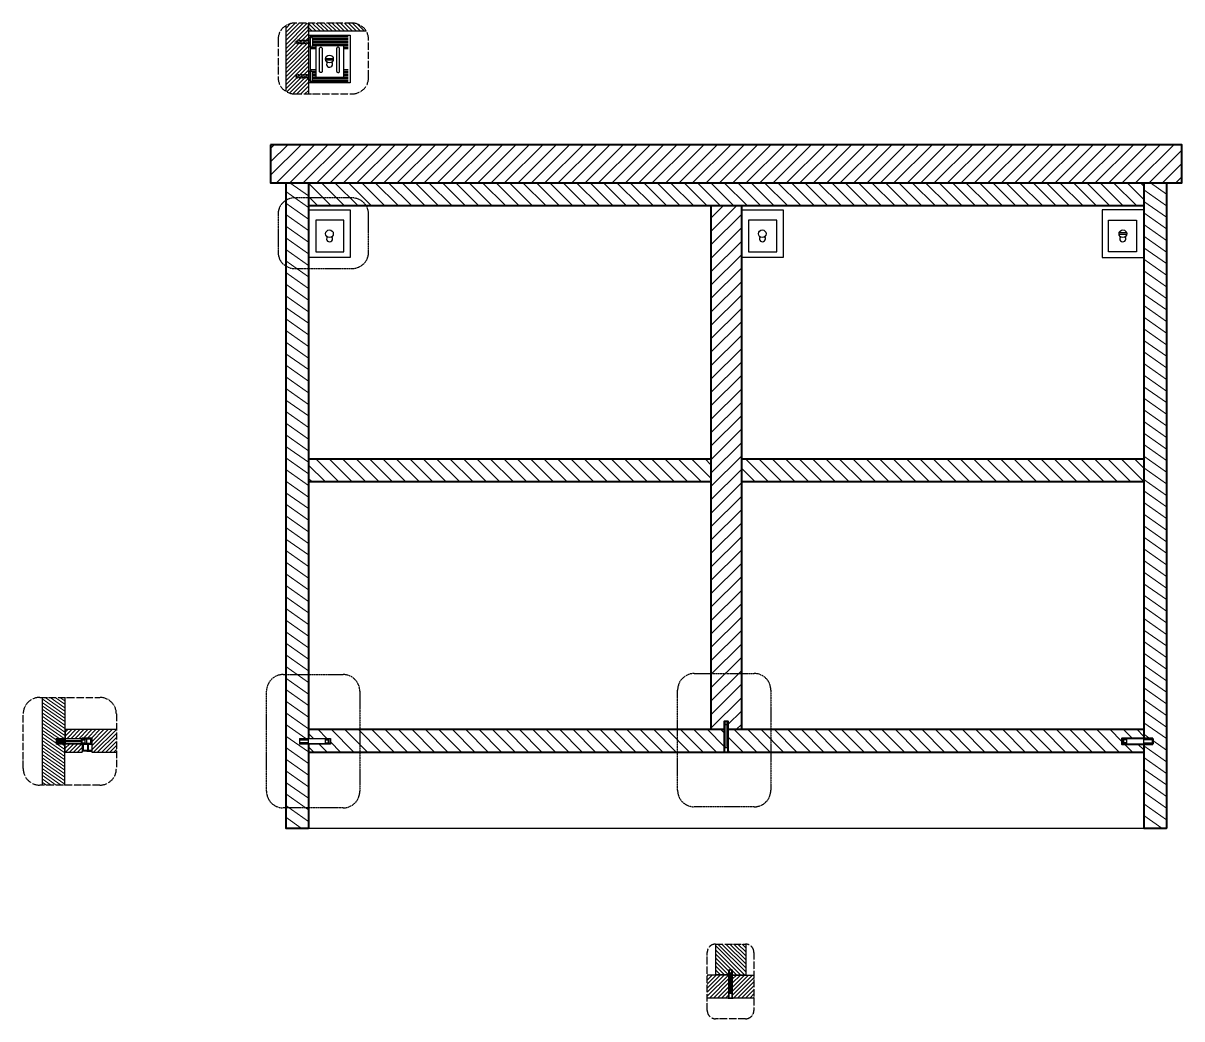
# Model space of a CAD drawing. Header units: millimetres. Extents: x 2634 to 10804, y -5166 to 3427.
# Drawn here: x 3880 to 5406, y 2116 to 3427 of the extents above; entities that cross this region are included whole.
import ezdxf

# ---------------------------------------------------------------- set-up
doc = ezdxf.new("R2010")
doc.units = ezdxf.units.MM
doc.header["$MEASUREMENT"] = 0
doc.linetypes.add('ACAD_ISO03W100', pattern=[30, 12, -18])
doc.linetypes.add('ACAD_ISO04W100', pattern=[30, 24, -3, 0, -3])
doc.layers.get('0').update_dxf_attribs({"lineweight": 30})
for name, color, linetype, lineweight in [('campiture sezione', 2, 'Continuous', 13), ('linee sezionate', 1, 'Continuous', 40), ('LINEE SEZIONATE DETTAGLI', 4, 'Continuous', 30)]:
    doc.layers.add(name, color=color, linetype=linetype, lineweight=lineweight)
for name, color, linetype in [('G-ANNO-TTLB', 8, 'Continuous'), ('linee sezione', 3, 'ACAD_ISO04W100'), ('Viti', 8, 'Continuous')]:
    doc.layers.add(name, color=color, linetype=linetype)
pattern_1 = [(45, (7301.5006, 365.3485), (-2.6516504, 2.6516504), [])]
pattern_2 = [(135, (7301.5006, 365.3485), (-2.6516504, -2.6516504), [])]
pattern_3 = [(135, (7301.5, 365.349), (-8.838835, -8.838835), [])]

# ---------------------------------------------------------------- blocks, each defined once
blk = doc.blocks.new('*U14')
blk.add_lwpolyline([(0, 0), (0, 0.1), (0.05, 0), (0.12, -0.4), (0.12, -0.5), (0.07, -0.4), (0, 0)])
blk = doc.blocks.new('*U15')
at = {"color": 0, "linetype": 'ByBlock', "lineweight": -2, "transparency": 16777216}
for p in [(42.38, 270.66), (42.6, 270.66), (42.81, 270.66), (43.03, 270.66), (43.24, 270.66)]:
    blk.add_blockref('*U14', p, dxfattribs=at)
blk = doc.blocks.new('118331')
for p, q in [((40.13, 264.93), (40.13, 264.33)), ((40.13, 264.93), (40.33, 264.93)), ((40.13, 264.33), (40.33, 264.33)), ((40.33, 264.93), (40.33, 264.33)), ((40.73, 264.83), (40.33, 264.83)), ((40.73, 264.43), (40.33, 264.43)), ((40.73, 264.98), (40.73, 264.28)), ((40.73, 264.98), (42.98, 264.98)), ((40.73, 264.8), (40.73, 264.45)), ((42.98, 264.28), (40.73, 264.28)), ((40.83, 264.98), (40.83, 264.68)), ((40.83, 264.93), (42.93, 264.93)), ((40.83, 264.68), (42.93, 264.68)), ((40.83, 264.58), (40.83, 264.28)), ((40.83, 264.58), (42.93, 264.58)), ((40.83, 264.33), (42.93, 264.33)), ((42.93, 264.98), (42.93, 264.68)), ((42.93, 264.58), (42.93, 264.28)), ((42.98, 264.98), (42.98, 264.28)), ((42.98, 264.83), (43.07, 264.83)), ((43.14, 264.43), (42.98, 264.43)), ((43.12, 264.83), (43.28, 264.83)), ((43.35, 264.43), (43.19, 264.43)), ((43.33, 264.83), (43.5, 264.83)), ((43.57, 264.43), (43.4, 264.43)), ((43.55, 264.83), (43.72, 264.83)), ((43.79, 264.43), (43.62, 264.43)), ((43.77, 264.83), (43.93, 264.83)), ((44, 264.43), (43.84, 264.43)), ((43.98, 264.83), (44.08, 264.83)), ((44.08, 264.43), (44.05, 264.43)), ((44.13, 264.78), (44.13, 264.48))]:
    blk.add_line(p, q)
for centre, start, end in [((44.08, 264.78), 360, 90), ((44.08, 264.48), 270, 0)]:
    blk.add_arc(centre, 0.05, start, end)
blk.add_blockref('*U15', (0.69, -5.83))

msp = doc.modelspace()

# ---------------------------------------------------------------- hatches: boundary and pattern name
at = {"layer": 'campiture sezione', "ltscale": 0.2}
h = msp.add_hatch(dxfattribs=at)
h.set_pattern_fill('ANSI31', color=256, scale=30)
h.set_pattern_definition(pattern_1)
h.paths.add_polyline_path([(4255.8, 3427.4), (4237.5, 3427.4, 0.142424), (4225.8, 3424), (4225.8, 3337.6, 0.142424), (4237.5, 3334.2), (4255.8, 3334.2)])
h = msp.add_hatch(dxfattribs=at)
h.set_pattern_fill('ANSI31', color=256, scale=30, angle=90)
h.set_pattern_definition(pattern_2)
h.paths.add_polyline_path([(4313.2, 3427.4), (4255.8, 3427.4), (4255.8, 3417.1), (4331.7, 3417.1, 0.258811)])
at = {"layer": 'campiture sezione'}
h = msp.add_hatch(dxfattribs=at)
h.set_pattern_fill('ANSI31', color=256, scale=100)
h.set_pattern_definition([(45, (7301.5, 365.349), (-8.838835, 8.838835), [])])
h.paths.add_polyline_path([(5405.8, 3267.3), (4205.8, 3267.3), (4205.8, 3217.1), (5405.8, 3217.1)])
h.paths.add_polyline_path([(4803.5, 2497.3), (4803.5, 2508), (4808.1, 2508), (4808.1, 2497.3), (4825.8, 2497.3), (4825.8, 3187.1), (4785.8, 3187.1), (4785.8, 2497.3)])
at = {"layer": 'campiture sezione', "ltscale": 0.2}
h = msp.add_hatch(dxfattribs=at)
h.set_pattern_fill('ANSI31', color=256, scale=100, angle=100)
h.set_pattern_definition([(145, (7301.5, 365.349), (-7.169705, -10.2394), [])])
h.paths.add_polyline_path([(5385.8, 3217.1), (5355.8, 3217.1), (5355.8, 2485.3), (5367.7, 2485.3), (5367.7, 2477.9), (5355.8, 2477.9), (5355.8, 2367.3), (5385.8, 2367.3)])
h.paths.add_polyline_path([(4255.8, 3217.1), (4225.8, 3217.1), (4225.8, 2367.3), (4255.8, 2367.3), (4255.8, 2477.9), (4244, 2477.9), (4244, 2485.3), (4255.8, 2485.3)])
h = msp.add_hatch(dxfattribs=at)
h.set_pattern_fill('ANSI31', color=256, scale=100, angle=90)
h.set_pattern_definition(pattern_3)
h.paths.add_polyline_path([(4803.6, 2487.3), (4803.5, 2487.3), (4803.5, 2497.3), (4255.8, 2497.3), (4255.8, 2485.3), (4284.7, 2485.3), (4284.7, 2477.9), (4255.8, 2477.9), (4255.8, 2467.3), (4803.6, 2467.3)])
h.paths.add_polyline_path([(5355.8, 3217.1), (4255.8, 3217.1), (4255.8, 3187.1), (5355.8, 3187.1)])
h = msp.add_hatch(dxfattribs=at)
h.set_pattern_fill('ANSI31', color=256, scale=100, angle=90)
h.set_pattern_definition(pattern_3)
h.paths.add_polyline_path([(5355.8, 2853.5), (4825.8, 2853.5), (4825.8, 2823.5), (5355.8, 2823.5)])
h.paths.add_polyline_path([(4785.8, 2853.5), (4255.8, 2853.5), (4255.8, 2823.5), (4785.8, 2823.5)])
h.paths.add_polyline_path([(5326.9, 2485.3), (5355.8, 2485.3), (5355.8, 2497.3), (4864.6, 2497.3), (4864.6, 2467.3), (5355.8, 2467.3), (5355.8, 2477.9), (5326.9, 2477.9)])
h.paths.add_polyline_path([(4864.6, 2497.3), (4808.1, 2497.3), (4808.1, 2487.3), (4808, 2467.3), (4809, 2467.3), (4864.6, 2467.3)])
h = msp.add_hatch(dxfattribs=at)
h.set_pattern_fill('ANSI31', color=256, scale=30, angle=100)
h.set_pattern_definition([(145, (7301.5006, 365.3485), (-2.1509116, -3.07182), [])])
h.paths.add_polyline_path([(3935.1, 2539.4), (3905.3, 2539.4), (3905.3, 2423.8), (3935.1, 2423.8), (3935.1, 2477.9), (3923.5, 2477.9), (3923.5, 2485.3), (3935.1, 2485.3)])
at = {"layer": 'campiture sezione'}
h = msp.add_hatch(dxfattribs=at)
h.set_pattern_fill('ANSI31', color=256, scale=30)
h.set_pattern_definition(pattern_1)
h.paths.add_polyline_path([(3957.8, 2467.3), (3957.8, 2477.9), (3935.5, 2477.9), (3935.5, 2467.3)])
h.paths.add_polyline_path([(3957.8, 2485.3), (3957.8, 2486.1), (3970.4, 2486.1), (3970.4, 2467.3), (4002.8, 2467.3), (4002.8, 2497.3), (3935.5, 2497.3), (3935.5, 2485.3)])
at = {"layer": 'campiture sezione', "ltscale": 0.2}
h = msp.add_hatch(dxfattribs=at)
h.set_pattern_fill('ANSI31', color=256, scale=30, angle=90)
h.set_pattern_definition(pattern_2)
edge = h.paths.add_edge_path()
edge.add_line((4813.9, 2173.9), (4831.6, 2173.9))
edge.add_line((4831.6, 2173.9), (4831.6, 2214.4))
edge.add_arc((4831.4, 2203.5), 10.9, 88.7681, 90)
edge.add_line((4831.4, 2214.4), (4791.8, 2214.4))
edge.add_arc((4791.8, 2203.5), 10.9, 90, 91.2319)
edge.add_line((4791.6, 2214.4), (4791.6, 2173.9))
edge.add_line((4791.6, 2173.9), (4809.3, 2173.9))
edge.add_line((4809.3, 2173.9), (4809.3, 2180.6))
edge.add_line((4809.3, 2180.6), (4813.9, 2180.6))
edge.add_line((4813.9, 2180.6), (4813.9, 2184.4))
edge.add_line((4813.9, 2184.4), (4813.9, 2173.9))
at = {"layer": 'campiture sezione'}
h = msp.add_hatch(dxfattribs=at)
h.set_pattern_fill('ANSI31', color=256, scale=30)
h.set_pattern_definition(pattern_1)
h.paths.add_polyline_path([(4809.4, 2173.5), (4780.9, 2173.5), (4780.9, 2143.7), (4809.4, 2143.7)])
h.paths.add_polyline_path([(4842.3, 2173.5), (4813.8, 2173.5), (4813.8, 2143.7), (4842.3, 2143.7)])

# ---------------------------------------------------------------- linework, layer by layer
for p, q in [((4244.3, 2480.1), (4244.3, 2483.1)), ((4244.8, 2483.6), (4245.1, 2483.6)), ((4245.8, 2479.6), (4244.8, 2479.6)), ((4245.1, 2483.6), (4255.8, 2483.6)), ((4255.8, 2479.6), (4245.8, 2479.6)), ((4255.8, 2478.1), (4255.8, 2485.1)), ((4255.8, 2485.1), (4278.3, 2485.1)), ((4278.3, 2478.1), (4255.8, 2478.1)), ((4278.3, 2478.1), (4278.3, 2485.1)), ((4278.3, 2483.6), (4282.3, 2483.6)), ((4278.3, 2479.8), (4278.3, 2483.3)), ((4278.3, 2479.6), (4282.3, 2479.6)), ((4282.3, 2478.6), (4282.3, 2484.6)), ((4284.3, 2484.6), (4282.3, 2484.6)), ((4284.3, 2478.6), (4282.3, 2478.6)), ((4284.3, 2478.6), (4284.3, 2484.6))]:
    msp.add_line(p, q)
msp.add_lwpolyline([(4255.8, 2367.3), (5355.8, 2367.3)])
for centre, start, end in [((4244.8, 2483.1), 90, 180), ((4244.8, 2480.1), 180, 270)]:
    msp.add_arc(centre, 0.5, start, end)
at = {"layer": 'campiture sezione', "linetype": 'ACAD_ISO03W100', "ltscale": 0.045}
for p, q in [((4256.8, 3408.5), (4256.8, 3396.6)), ((4258.3, 3409), (4257.3, 3409)), ((4257.3, 3396.1), (4258.3, 3396.1)), ((4256.8, 3351.6), (4256.8, 3363.5)), ((4257.3, 3364), (4258.3, 3364)), ((4258.3, 3351.1), (4257.3, 3351.1))]:
    msp.add_line(p, q, dxfattribs=at)
for points in [[(4239.5, 3403.3), (4237.9, 3402.6), (4239.8, 3401.6)], [(4241.5, 3404.3), (4240.1, 3403.6), (4239.5, 3404.6), (4239.5, 3403.3), (4239.8, 3401.6), (4240.3, 3400.3), (4240.5, 3401.3), (4240.1, 3403.6)], [(4241.5, 3404.3), (4242.2, 3400.7), (4241.6, 3400.8), (4241, 3401), (4240.5, 3401.3)], [(4243.6, 3404.5), (4242.2, 3404.5), (4241.6, 3405.4), (4241.5, 3404.5), (4242.2, 3400.6), (4242.7, 3399.7), (4242.9, 3400.6), (4242.2, 3404.5)], [(4244.3, 3404.5), (4243.8, 3405.4), (4243.6, 3404.5), (4244.3, 3400.6), (4244.8, 3399.7), (4245, 3400.6)], [(4245.9, 3404.5), (4244.3, 3404.5), (4245, 3400.6), (4246.6, 3400.6)], [(4248, 3404.5), (4246.5, 3404.5), (4246, 3405.4), (4245.9, 3404.5), (4246.6, 3400.6), (4247, 3399.7), (4247.2, 3400.6), (4246.5, 3404.5)], [(4248.7, 3404.5), (4248.1, 3405.4), (4248, 3404.5), (4248.7, 3400.6), (4249.2, 3399.7), (4249.4, 3400.6)], [(4250.2, 3404.5), (4248.7, 3404.5), (4249.4, 3400.6), (4250.9, 3400.6)], [(4252.4, 3404.5), (4250.9, 3404.5), (4250.4, 3405.4), (4250.2, 3404.5), (4250.9, 3400.6), (4251.4, 3399.7), (4251.6, 3400.6), (4250.9, 3404.5)], [(4253.1, 3404.5), (4252.5, 3405.4), (4252.4, 3404.5), (4253.1, 3400.6), (4253.5, 3399.7), (4253.7, 3400.6)], [(4254.6, 3404.5), (4253.1, 3404.5), (4253.7, 3400.6), (4255.3, 3400.6)], [(4256.8, 3404.5), (4255.3, 3404.5), (4254.7, 3405.4), (4254.6, 3404.5), (4255.3, 3400.6), (4255.8, 3399.7), (4256, 3400.6), (4255.3, 3404.5)], [(4243.6, 3400.6), (4242.9, 3400.6)], [(4248, 3400.6), (4247.2, 3400.6)], [(4252.4, 3400.6), (4251.6, 3400.6)], [(4256.8, 3400.6), (4256, 3400.6)], [(4239.5, 3356.8), (4237.9, 3357.6), (4239.8, 3358.5)], [(4241.5, 3355.8), (4240.1, 3356.5), (4239.5, 3355.5), (4239.5, 3356.8), (4239.8, 3358.5), (4240.3, 3359.8), (4240.5, 3358.8), (4240.1, 3356.5)], [(4241.5, 3355.8), (4242.2, 3359.4), (4241.6, 3359.3), (4241, 3359.1), (4240.5, 3358.8)], [(4243.6, 3355.6), (4242.2, 3355.6), (4241.6, 3354.7), (4241.5, 3355.6), (4242.2, 3359.5), (4242.7, 3360.4), (4242.9, 3359.5), (4242.2, 3355.6)], [(4243.6, 3359.5), (4242.9, 3359.5)], [(4244.3, 3355.6), (4243.8, 3354.7), (4243.6, 3355.6), (4244.3, 3359.5), (4244.8, 3360.4), (4245, 3359.5)], [(4245.9, 3355.6), (4244.3, 3355.6), (4245, 3359.5), (4246.6, 3359.5)], [(4248, 3355.6), (4246.5, 3355.6), (4246, 3354.7), (4245.9, 3355.6), (4246.6, 3359.5), (4247, 3360.4), (4247.2, 3359.5), (4246.5, 3355.6)], [(4248, 3359.5), (4247.2, 3359.5)], [(4248.7, 3355.6), (4248.1, 3354.7), (4248, 3355.6), (4248.7, 3359.5), (4249.2, 3360.4), (4249.4, 3359.5)], [(4250.2, 3355.6), (4248.7, 3355.6), (4249.4, 3359.5), (4250.9, 3359.5)], [(4252.4, 3355.6), (4250.9, 3355.6), (4250.4, 3354.7), (4250.2, 3355.6), (4250.9, 3359.5), (4251.4, 3360.4), (4251.6, 3359.5), (4250.9, 3355.6)], [(4252.4, 3359.5), (4251.6, 3359.5)], [(4253.1, 3355.6), (4252.5, 3354.7), (4252.4, 3355.6), (4253.1, 3359.5), (4253.5, 3360.4), (4253.7, 3359.5)], [(4254.6, 3355.6), (4253.1, 3355.6), (4253.7, 3359.5), (4255.3, 3359.5)], [(4256.8, 3355.6), (4255.3, 3355.6), (4254.7, 3354.7), (4254.6, 3355.6), (4255.3, 3359.5), (4255.8, 3360.4), (4256, 3359.5), (4255.3, 3355.6)], [(4256.8, 3359.5), (4256, 3359.5)]]:
    msp.add_lwpolyline(points, dxfattribs=at)
for centre, start, end in [((4257.3, 3408.5), 90, 180), ((4257.3, 3396.6), 180, 270), ((4257.3, 3363.5), 90, 180), ((4257.3, 3351.6), 180, 270)]:
    msp.add_arc(centre, 0.5, start, end, dxfattribs=at)
at = {"layer": 'G-ANNO-TTLB', "ltscale": 0.2}
for points in [[(4255.8, 3411.5), (4310.9, 3411.5), (4310.9, 3348.6), (4255.8, 3348.6)], [(4258.2, 3409.6), (4308, 3409.6)], [(4261.2, 3407.6), (4308, 3407.6)], [(4261.3, 3405.7), (4308, 3405.7)], [(4261.3, 3403.7), (4308, 3403.7)], [(4258.2, 3395.9), (4265.4, 3395.9)], [(4258.2, 3393.9), (4265.4, 3393.9)], [(4261.2, 3397.9), (4308, 3397.9)], [(4261.3, 3401.8), (4308, 3401.8)], [(4261.3, 3399.8), (4308, 3399.8)], [(4302.4, 3397.9), (4265.4, 3397.9), (4265.4, 3356.4), (4302.4, 3356.4), (4302.4, 3397.9)], [(4302.4, 3395.9), (4308, 3395.9)], [(4302.4, 3393.9), (4308, 3393.9)], [(4278.4, 3381), (4288.4, 3381)], [(4278.4, 3379.1), (4288.4, 3379.1)], [(4258.2, 3366.2), (4265.4, 3366.2)], [(4258.2, 3364.2), (4265.4, 3364.2)], [(4261.2, 3362.3), (4265.4, 3362.3)], [(4261.3, 3360.3), (4265.4, 3360.3)], [(4261.3, 3358.3), (4265.4, 3358.3)], [(4302.4, 3366.2), (4308, 3366.2)], [(4302.4, 3364.2), (4308, 3364.2)], [(4302.4, 3362.3), (4308, 3362.3)], [(4302.4, 3360.3), (4308, 3360.3)], [(4302.4, 3358.3), (4308, 3358.3)], [(4258.2, 3350.5), (4308, 3350.5)], [(4261.2, 3352.5), (4308, 3352.5)], [(4261.3, 3356.4), (4308, 3356.4)], [(4261.3, 3354.4), (4308, 3354.4)], [(4255.8, 3181.5), (4310.9, 3181.5), (4310.9, 3118.6), (4255.8, 3118.6)], [(4825.8, 3181.5), (4880.9, 3181.5), (4880.9, 3118.6), (4825.8, 3118.6)], [(5355.8, 3181.5), (5300.7, 3181.5), (5300.7, 3118.6), (5355.8, 3118.6)], [(4302.4, 3167.8), (4265.4, 3167.8), (4265.4, 3126.4), (4302.4, 3126.4), (4302.4, 3167.8)], [(4872.4, 3167.8), (4835.4, 3167.8), (4835.4, 3126.4), (4872.4, 3126.4), (4872.4, 3167.8)], [(5309.2, 3167.8), (5346.2, 3167.8), (5346.2, 3126.4), (5309.2, 3126.4), (5309.2, 3167.8)], [(5333.2, 3151), (5323.2, 3151)], [(5333.2, 3149.1), (5323.2, 3149.1)], [(4244, 2485.3), (4284.7, 2485.3), (4284.7, 2477.9), (4244, 2477.9)], [(4244, 2485.3), (4244, 2477.9)]]:
    msp.add_lwpolyline(points, dxfattribs=at)
for points in [[(4271.7, 3395.6), (4272.3, 3395.6, -0.414214), (4274, 3393.9), (4274, 3364.1, -0.414214), (4272.3, 3362.5), (4271.7, 3362.5, -0.414214), (4270.1, 3364.1), (4270.1, 3393.9, -0.414214)], [(4295, 3395.6), (4294.4, 3395.6, 0.414214), (4292.8, 3393.9), (4292.8, 3364.1, 0.414214), (4294.4, 3362.5), (4295, 3362.5, 0.414214), (4296.7, 3364.1), (4296.7, 3393.9, 0.414214)]]:
    msp.add_lwpolyline(points, format="xyb", close=True, dxfattribs=at)
at = {"layer": 'G-ANNO-TTLB'}
for points in [[(4803.6, 2487.4), (4803.5, 2487.4), (4803.5, 2507.2), (4808.1, 2507.2), (4808.1, 2494.3)], [(4807.5, 2507.9), (4807.5, 2507.9), (4804.1, 2507.9)], [(4808.1, 2494.3), (4808.1, 2487.4), (4808, 2487.4)]]:
    msp.add_lwpolyline(points, dxfattribs=at)
at = {"layer": 'G-ANNO-TTLB', "ltscale": 0.2}
for centre in [(4283.4, 3380.1), (4283.4, 3150), (4853.3, 3150), (5328.2, 3150)]:
    msp.add_circle(centre, 5.1, dxfattribs=at)
for centre, start, end in [((4283.6, 3373.4), 142.251, 41.4646), ((4283.6, 3143.4), 142.251, 41.4646), ((4853.6, 3143.4), 142.251, 41.4646), ((5328, 3143.4), 138.5354, 37.749)]:
    msp.add_arc(centre, 4, start, end, dxfattribs=at)
at = {"layer": 'G-ANNO-TTLB'}
for centre, start, end in [((4803.2, 2508), 290.0601, 352.3913), ((4808.4, 2508), 187.6087, 249.9399), ((4803.2, 2486.6), 66.3927, 69.9399), ((4808.4, 2486.6), 110.0601, 115.5495), ((4809, 2163), 66.3927, 69.9399), ((4814.2, 2163), 110.0601, 115.5495)]:
    msp.add_arc(centre, 0.879, start, end, dxfattribs=at)
at = {"layer": 'linee sezionate'}
for points in [[(4205.8, 3267.3), (4205.8, 3217.1), (5405.8, 3217.1), (5405.8, 3267.3), (4205.8, 3267.3)], [(4225.8, 3217.1), (4225.8, 2367.3), (4225.8, 2367.3)], [(4255.8, 3217.1), (4255.8, 2485.3)], [(5355.8, 3217.1), (5355.8, 2485.3)], [(5385.8, 3217.1), (5385.8, 2367.3), (5385.8, 2367.3)], [(4255.8, 3187.1), (5355.8, 3187.1)], [(4785.8, 3187.1), (4785.8, 2497.3)], [(4825.8, 3187.1), (4825.8, 2497.3)], [(4255.8, 2853.5), (4785.8, 2853.5)], [(4825.8, 2853.5), (5355.8, 2853.5)], [(4255.8, 2823.5), (4785.8, 2823.5)], [(4825.8, 2823.5), (5355.8, 2823.5)], [(4255.8, 2497.3), (4803.5, 2497.3)], [(4808.1, 2497.3), (5355.8, 2497.3)], [(4255.8, 2477.9), (4255.8, 2367.3)], [(5355.8, 2477.9), (5355.8, 2367.3)], [(4255.8, 2467.3), (5355.8, 2467.3)]]:
    msp.add_lwpolyline(points, dxfattribs=at)
at = {"layer": 'linee sezionate', "ltscale": 0.2}
for points in [[(4803.5, 2487.3), (4803.5, 2508), (4808.1, 2508), (4808.1, 2508), (4808.1, 2497.3), (4808.1, 2487.3), (4808, 2487.3)], [(4803.6, 2467.3), (4803.6, 2504.2), (4808, 2504.2), (4808, 2467.3)], [(4803.5, 2487.3), (4803.6, 2487.3)], [(5367.7, 2485.3), (5326.9, 2485.3), (5326.9, 2477.9), (5367.7, 2477.9)], [(5367.7, 2485.3), (5367.7, 2477.9)], [(4225.8, 2367.3), (4255.8, 2367.3)], [(5355.8, 2367.3), (5385.8, 2367.3)], [(4809.3, 2163.7), (4809.4, 2163.7)]]:
    msp.add_lwpolyline(points, dxfattribs=at)
at = {"layer": 'LINEE SEZIONATE DETTAGLI'}
for p, q in [((3935.1, 2539.4), (3935.1, 2485.3)), ((3935.5, 2497.3), (3935.5, 2485.3)), ((3935.1, 2423.8), (3935.1, 2477.9)), ((3935.5, 2467.3), (3935.5, 2477.9))]:
    msp.add_line(p, q, dxfattribs=at)
at = {"layer": 'LINEE SEZIONATE DETTAGLI', "ltscale": 0.2}
for p, q in [((3935.5, 2485.3), (3957.8, 2485.3)), ((3957.8, 2477.9), (3935.5, 2477.9))]:
    msp.add_line(p, q, dxfattribs=at)
at = {"layer": 'LINEE SEZIONATE DETTAGLI'}
for points in [[(4225.8, 3424), (4225.8, 3337.6)], [(4255.8, 3427.4), (4255.8, 3334.2)], [(4256, 3417.1), (4331.7, 3417.1)], [(3905.3, 2539.4), (3905.3, 2423.8)], [(3935.5, 2497.3), (4002.8, 2497.3)], [(3935.5, 2467.3), (3957.8, 2467.3)], [(3970.4, 2467.3), (4002.8, 2467.3)], [(4791.6, 2214.4), (4791.6, 2173.9)], [(4831.6, 2214.4), (4831.6, 2173.9)], [(4809.4, 2173.5), (4780.9, 2173.5)], [(4809.4, 2173.9), (4791.6, 2173.9)], [(4813.8, 2173.9), (4831.6, 2173.9)], [(4813.8, 2173.5), (4842.3, 2173.5)], [(4780.9, 2143.7), (4809.4, 2143.7)], [(4813.8, 2143.7), (4842.3, 2143.7)]]:
    msp.add_lwpolyline(points, dxfattribs=at)
at = {"layer": 'LINEE SEZIONATE DETTAGLI', "ltscale": 0.2}
for points in [[(4256, 3417.1), (4256, 3427.4)], [(3923.5, 2485.3), (3935.1, 2485.3)], [(3923.5, 2485.3), (3923.5, 2477.9)], [(3935.1, 2477.9), (3923.5, 2477.9)], [(3957.8, 2485.3), (3957.8, 2486.1), (3970.4, 2486.1)], [(3957.8, 2477.9), (3957.8, 2467.3)], [(3970.4, 2486.1), (3970.4, 2486.1), (3970.4, 2467.3)], [(4809.4, 2173.9), (4809.4, 2180.6), (4813.8, 2180.6), (4813.8, 2173.9)], [(4809.4, 2143.7), (4809.4, 2173.5)], [(4813.8, 2173.5), (4813.8, 2143.7)]]:
    msp.add_lwpolyline(points, dxfattribs=at)
at = {"layer": 'linee sezione', "ltscale": 0.4}
for p, q in [((3901.9, 2539.4), (3981, 2539.4)), ((3880.1, 2445.6), (3880.1, 2517.5)), ((4002.8, 2517.5), (4002.8, 2445.6)), ((3981, 2423.8), (3901.9, 2423.8)), ((4791.8, 2214.4), (4831.4, 2214.4)), ((4780.9, 2126.9), (4780.9, 2203.5)), ((4842.3, 2203.5), (4842.3, 2126.9)), ((4831.4, 2116), (4791.8, 2116))]:
    msp.add_line(p, q, dxfattribs=at)
msp.add_lwpolyline([(4313.2, 3427.4), (4237.5, 3427.4, 0.414214), (4215.7, 3405.6), (4215.7, 3356, 0.414214), (4237.5, 3334.2), (4313.2, 3334.2, 0.414214), (4335, 3356), (4335, 3405.6, 0.414214)], format="xyb", close=True, dxfattribs=at)
at = {"layer": 'linee sezione', "ltscale": 0.1}
for points in [[(4313.2, 3197.3), (4237.5, 3197.3, 0.414214), (4215.7, 3175.5), (4215.7, 3126, 0.414214), (4237.5, 3104.2), (4313.2, 3104.2, 0.414214), (4335, 3126), (4335, 3175.5, 0.414214)], [(4222.4, 2569.4), (4301.5, 2569.4, -0.414214), (4323.3, 2547.5), (4323.3, 2415.6, -0.414214), (4301.5, 2393.8), (4222.4, 2393.8, -0.414214), (4200.6, 2415.6), (4200.6, 2547.5, -0.414214)], [(4763.7, 2570.8), (4842.8, 2570.8, -0.414214), (4864.6, 2549), (4864.6, 2417, -0.414214), (4842.8, 2395.2), (4763.7, 2395.2, -0.414214), (4741.9, 2417), (4741.9, 2549, -0.414214)]]:
    msp.add_lwpolyline(points, format="xyb", close=True, dxfattribs=at)
at = {"layer": 'linee sezione', "ltscale": 0.4}
for centre, radius, start, end in [((3901.9, 2517.5), 21.8, 90, 180), ((3981, 2517.5), 21.8, 360, 90), ((3901.9, 2445.6), 21.8, 180, 270), ((3981, 2445.6), 21.8, 270, 360), ((4791.8, 2203.5), 10.9, 90, 180), ((4831.4, 2203.5), 10.9, 0, 90), ((4791.8, 2126.9), 10.9, 180, 270), ((4831.4, 2126.9), 10.9, 270, 360)]:
    msp.add_arc(centre, radius, start, end, dxfattribs=at)
at = {"layer": 'Viti'}
for p, q in [((4258.3, 3409), (4259.3, 3409)), ((4261.3, 3407), (4261.3, 3398.1)), ((4258.3, 3396.1), (4259.3, 3396.1)), ((4258.3, 3364), (4259.3, 3364)), ((4261.3, 3353.1), (4261.3, 3362)), ((4258.3, 3351.1), (4259.3, 3351.1)), ((4804.3, 2476.3), (4804.3, 2504)), ((4807.3, 2476.3), (4807.3, 2504)), ((4804.3, 2474.8), (4804.3, 2476.3)), ((4807.3, 2474.8), (4807.3, 2476.3)), ((5327.3, 2478.6), (5327.3, 2484.6)), ((5327.3, 2484.6), (5329.3, 2484.6)), ((5327.3, 2478.6), (5329.3, 2478.6)), ((5329.3, 2478.6), (5329.3, 2484.6)), ((5333.3, 2483.6), (5329.3, 2483.6)), ((5333.3, 2479.6), (5329.3, 2479.6)), ((5333.3, 2478.1), (5333.3, 2485.1)), ((5355.8, 2485.1), (5333.3, 2485.1)), ((5333.3, 2479.8), (5333.3, 2483.3)), ((5333.3, 2478.1), (5355.8, 2478.1)), ((5355.8, 2478.1), (5355.8, 2485.1)), ((5366.5, 2483.6), (5355.8, 2483.6)), ((5355.8, 2479.6), (5365.8, 2479.6)), ((5365.8, 2479.6), (5366.8, 2479.6)), ((5366.8, 2483.6), (5366.5, 2483.6)), ((5367.3, 2480.1), (5367.3, 2483.1)), ((4813.6, 2176.5), (4809.6, 2175.8)), ((4809.6, 2175.8), (4810.2, 2176.1)), ((4809.6, 2175.8), (4810.2, 2175.5)), ((4813.6, 2175.3), (4809.6, 2174.7)), ((4809.6, 2174.7), (4810.2, 2175)), ((4809.6, 2174.7), (4810.2, 2174.4)), ((4813.6, 2174.1), (4809.6, 2173.5)), ((4809.6, 2173.5), (4810.4, 2173.8)), ((4809.6, 2173.5), (4810.2, 2173.2)), ((4813.6, 2173), (4809.6, 2172.3)), ((4809.6, 2172.3), (4810.2, 2172.6)), ((4809.6, 2172.3), (4810.2, 2172)), ((4813.6, 2171.8), (4809.6, 2171.2)), ((4809.6, 2171.2), (4810.2, 2171.5)), ((4809.6, 2171.2), (4810.2, 2170.9)), ((4813.6, 2170.6), (4809.6, 2170)), ((4809.6, 2170), (4810.4, 2170.3)), ((4809.6, 2170), (4810.2, 2169.7)), ((4813.6, 2169.5), (4809.6, 2168.8)), ((4809.6, 2168.8), (4810.2, 2169.1)), ((4809.6, 2168.8), (4810.2, 2168.5)), ((4813.6, 2168.3), (4809.6, 2167.7)), ((4809.6, 2167.7), (4810.2, 2168)), ((4809.6, 2167.7), (4810.2, 2167.4)), ((4813.6, 2167.2), (4809.6, 2166.5)), ((4809.6, 2166.5), (4810.2, 2166.8)), ((4809.6, 2166.5), (4810.2, 2166.2)), ((4810.2, 2176.1), (4810.2, 2180.4)), ((4813.1, 2176.8), (4810.2, 2176.1)), ((4810.2, 2175.5), (4813.1, 2176.2)), ((4813.1, 2175.6), (4810.2, 2175)), ((4810.2, 2175), (4810.2, 2175.5)), ((4810.2, 2174.4), (4813.1, 2175.1)), ((4810.2, 2173.7), (4810.2, 2174.4)), ((4810.2, 2173.2), (4813.1, 2173.8)), ((4813.1, 2173.3), (4810.2, 2172.6)), ((4810.2, 2172.6), (4810.2, 2173.2)), ((4810.2, 2172), (4813.1, 2172.7)), ((4813.1, 2172.1), (4810.2, 2171.5)), ((4810.2, 2171.5), (4810.2, 2172)), ((4810.2, 2170.9), (4813.1, 2171.5)), ((4810.2, 2170.2), (4810.2, 2170.9)), ((4810.2, 2169.7), (4813.1, 2170.3)), ((4813.1, 2169.8), (4810.2, 2169.1)), ((4810.2, 2169.1), (4810.2, 2169.7)), ((4810.2, 2168.5), (4813.1, 2169.2)), ((4810.2, 2168), (4813.1, 2168.6)), ((4810.2, 2168), (4810.2, 2168.5)), ((4810.2, 2167.4), (4813.1, 2168)), ((4813.1, 2167.5), (4810.2, 2166.8)), ((4810.2, 2166.8), (4810.2, 2167.4)), ((4810.2, 2166.2), (4813.1, 2166.9)), ((4812.9, 2174.4), (4810.4, 2173.8)), ((4812.9, 2170.9), (4810.4, 2170.3)), ((4813.6, 2174.1), (4812.9, 2174.4)), ((4813.6, 2170.6), (4812.9, 2170.9)), ((4813.1, 2176.8), (4813.1, 2180.4)), ((4813.6, 2176.5), (4813.1, 2176.8)), ((4813.6, 2176.5), (4813.1, 2176.2)), ((4813.1, 2175.6), (4813.1, 2176.2)), ((4813.6, 2175.3), (4813.1, 2175.6)), ((4813.6, 2175.3), (4813.1, 2175.1)), ((4813.1, 2174.3), (4813.1, 2175.1)), ((4813.6, 2174.1), (4813.1, 2173.8)), ((4813.1, 2173.3), (4813.1, 2173.8)), ((4813.6, 2173), (4813.1, 2173.3)), ((4813.6, 2173), (4813.1, 2172.7)), ((4813.1, 2172.1), (4813.1, 2172.7)), ((4813.6, 2171.8), (4813.1, 2172.1)), ((4813.6, 2171.8), (4813.1, 2171.5)), ((4813.1, 2170.8), (4813.1, 2171.5)), ((4813.6, 2170.6), (4813.1, 2170.3)), ((4813.1, 2169.8), (4813.1, 2170.3)), ((4813.6, 2169.5), (4813.1, 2169.8)), ((4813.6, 2169.5), (4813.1, 2169.2)), ((4813.1, 2168.6), (4813.1, 2169.2)), ((4813.6, 2168.3), (4813.1, 2168.6)), ((4813.6, 2168.3), (4813.1, 2168)), ((4813.1, 2167.5), (4813.1, 2168)), ((4813.6, 2167.2), (4813.1, 2167.5)), ((4813.6, 2167.2), (4813.1, 2166.9)), ((4813.1, 2166.3), (4813.1, 2166.9)), ((4813.6, 2166), (4809.6, 2165.4)), ((4809.6, 2165.4), (4810.2, 2165.7)), ((4809.6, 2165.4), (4810.2, 2165.1)), ((4813.6, 2164.9), (4809.6, 2164.3)), ((4809.6, 2164.3), (4810.2, 2164.6)), ((4809.6, 2164.3), (4810.2, 2164)), ((4813.6, 2163.7), (4809.6, 2163)), ((4809.6, 2163), (4810.4, 2163.4)), ((4809.6, 2163), (4810.2, 2162.7)), ((4813.6, 2162.5), (4809.6, 2161.9)), ((4809.6, 2161.9), (4810.2, 2162.2)), ((4809.6, 2161.9), (4810.2, 2161.6)), ((4813.6, 2161.4), (4809.6, 2160.7)), ((4809.6, 2160.7), (4810.2, 2161)), ((4809.6, 2160.7), (4810.2, 2160.5)), ((4813.6, 2160.3), (4809.6, 2159.6)), ((4809.6, 2159.6), (4810.2, 2159.9)), ((4809.6, 2159.6), (4810.2, 2159.3)), ((4813.6, 2159.1), (4809.6, 2158.5)), ((4809.6, 2158.5), (4810.2, 2158.8)), ((4809.6, 2158.5), (4810.2, 2158.2)), ((4813.6, 2158), (4809.6, 2157.3)), ((4809.6, 2157.3), (4810.2, 2157.6)), ((4809.6, 2157.3), (4810.2, 2157)), ((4813.6, 2156.8), (4809.6, 2156.2)), ((4809.6, 2156.2), (4810.2, 2156.5)), ((4809.6, 2156.2), (4810.2, 2155.9)), ((4813.6, 2155.7), (4809.6, 2155)), ((4809.6, 2155), (4810.2, 2155.3)), ((4809.6, 2155), (4810.2, 2154.8)), ((4813.6, 2154.6), (4809.6, 2153.9)), ((4809.6, 2153.9), (4810.2, 2154.2)), ((4809.6, 2153.9), (4810.2, 2153.6)), ((4813.6, 2153.4), (4809.6, 2152.8)), ((4809.6, 2152.8), (4810.2, 2153.1)), ((4809.6, 2152.8), (4810.2, 2152.5)), ((4813.6, 2152.3), (4809.6, 2151.6)), ((4809.6, 2151.6), (4810.2, 2151.9)), ((4809.6, 2151.6), (4810.2, 2151.3)), ((4813.1, 2166.3), (4810.2, 2165.7)), ((4810.2, 2165.7), (4810.2, 2166.2)), ((4810.2, 2165.1), (4813.1, 2165.8)), ((4813.1, 2165.2), (4810.2, 2164.6)), ((4810.2, 2164.6), (4810.2, 2165.1)), ((4810.2, 2164), (4813.1, 2164.6)), ((4810.2, 2163.3), (4810.2, 2164)), ((4810.2, 2162.7), (4813.1, 2163.4)), ((4813.1, 2162.8), (4810.2, 2162.2)), ((4810.2, 2162.2), (4810.2, 2162.7)), ((4810.2, 2161.6), (4813.1, 2162.2)), ((4813.1, 2161.7), (4810.2, 2161)), ((4810.2, 2161), (4810.2, 2161.6)), ((4810.2, 2160.5), (4813.1, 2161.1)), ((4813.1, 2160.6), (4810.2, 2159.9)), ((4810.2, 2159.9), (4810.2, 2160.5)), ((4810.2, 2159.3), (4813.1, 2160)), ((4813.1, 2159.4), (4810.2, 2158.8)), ((4810.2, 2158.8), (4810.2, 2159.3)), ((4810.2, 2158.2), (4813.1, 2158.8)), ((4813.1, 2158.3), (4810.2, 2157.6)), ((4810.2, 2157.6), (4810.2, 2158.2)), ((4810.2, 2157), (4813.1, 2157.7)), ((4813.1, 2157.1), (4810.2, 2156.5)), ((4810.2, 2156.5), (4810.2, 2157)), ((4810.2, 2155.9), (4813.1, 2156.5)), ((4813.1, 2156), (4810.2, 2155.3)), ((4810.2, 2155.3), (4810.2, 2155.9)), ((4810.2, 2154.8), (4813.1, 2155.4)), ((4813.1, 2154.9), (4810.2, 2154.2)), ((4810.2, 2154.2), (4810.2, 2154.8)), ((4810.2, 2153.6), (4813.1, 2154.3)), ((4813.1, 2153.7), (4810.2, 2153.1)), ((4810.2, 2153.1), (4810.2, 2153.6)), ((4810.2, 2152.5), (4813.1, 2153.1)), ((4813.1, 2152.6), (4810.2, 2151.9)), ((4810.2, 2151.9), (4810.2, 2152.5)), ((4810.2, 2151.3), (4813.1, 2152)), ((4810.2, 2151.2), (4810.2, 2151.3)), ((4812.9, 2163.9), (4810.4, 2163.4)), ((4813.6, 2163.7), (4812.9, 2163.9)), ((4813.6, 2166), (4813.1, 2166.3)), ((4813.6, 2166), (4813.1, 2165.8)), ((4813.1, 2165.2), (4813.1, 2165.8)), ((4813.6, 2164.9), (4813.1, 2165.2)), ((4813.6, 2164.9), (4813.1, 2164.6)), ((4813.1, 2163.8), (4813.1, 2164.6)), ((4813.6, 2163.7), (4813.1, 2163.4)), ((4813.1, 2162.8), (4813.1, 2163.4)), ((4813.6, 2162.5), (4813.1, 2162.8)), ((4813.6, 2162.5), (4813.1, 2162.2)), ((4813.1, 2161.7), (4813.1, 2162.2)), ((4813.6, 2161.4), (4813.1, 2161.7)), ((4813.6, 2161.4), (4813.1, 2161.1)), ((4813.1, 2160.6), (4813.1, 2161.1)), ((4813.6, 2160.3), (4813.1, 2160.6)), ((4813.6, 2160.3), (4813.1, 2160)), ((4813.1, 2159.4), (4813.1, 2160)), ((4813.6, 2159.1), (4813.1, 2159.4)), ((4813.6, 2159.1), (4813.1, 2158.8)), ((4813.1, 2158.3), (4813.1, 2158.8)), ((4813.6, 2158), (4813.1, 2158.3)), ((4813.6, 2158), (4813.1, 2157.7)), ((4813.1, 2157.1), (4813.1, 2157.7)), ((4813.6, 2156.8), (4813.1, 2157.1)), ((4813.6, 2156.8), (4813.1, 2156.5)), ((4813.1, 2156), (4813.1, 2156.5)), ((4813.6, 2155.7), (4813.1, 2156)), ((4813.6, 2155.7), (4813.1, 2155.4)), ((4813.1, 2154.9), (4813.1, 2155.4)), ((4813.6, 2154.6), (4813.1, 2154.9)), ((4813.6, 2154.6), (4813.1, 2154.3)), ((4813.1, 2153.7), (4813.1, 2154.3)), ((4813.6, 2153.4), (4813.1, 2153.7)), ((4813.6, 2153.4), (4813.1, 2153.1)), ((4813.1, 2152.6), (4813.1, 2153.1)), ((4813.6, 2152.3), (4813.1, 2152.6)), ((4813.6, 2152.3), (4813.1, 2152)), ((4813.1, 2151.2), (4813.1, 2152)), ((4810.2, 2151.2), (4813.1, 2151.2))]:
    msp.add_line(p, q, dxfattribs=at)
at = {"layer": 'Viti', "ltscale": 0.2}
for p, q in [((3958.1, 2468.3), (3958.1, 2478.4)), ((3968.6, 2478.4), (3959.1, 2478.4)), ((3959.1, 2477.6), (3959.1, 2469.8)), ((3968.6, 2484.6), (3968.6, 2478.4)), ((3964.1, 2468.3), (3958.1, 2468.3))]:
    msp.add_line(p, q, dxfattribs=at)
for points in [[(4255.8, 3411.5), (4258.4, 3411.5)], [(4255.8, 3411.5), (4258.2, 3411.5), (4258.2, 3348.6)], [(4807.3, 2504), (4804.3, 2504)], [(3958.1, 2484.6), (3958.1, 2485.9), (3970, 2485.9), (3970, 2477.6)], [(3958.1, 2484.6), (3968.6, 2484.6)], [(3959.1, 2478.4), (3958.1, 2478.4)], [(3958.1, 2477.6), (3958.1, 2477.6), (3970, 2477.6)], [(3959.1, 2477.6), (3959.1, 2469.8)], [(3964.6, 2477.6), (3964.6, 2469.8)], [(3965.8, 2477.6), (3965.8, 2469.8)], [(3958.1, 2469.8), (3970, 2469.8)], [(3964.1, 2468.3), (3964.1, 2468.7), (3970, 2468.7)], [(3970, 2469.8), (3970, 2468.7)], [(4813.1, 2180.4), (4810.2, 2180.4)]]:
    msp.add_lwpolyline(points, dxfattribs=at)
at = {"layer": 'Viti'}
for points in [[(4804.3, 2474.8), (4803.6, 2473.4)], [(4803.6, 2473.4), (4803.6, 2467.3), (4808, 2467.3), (4808, 2473.4)], [(4803.6, 2473.4), (4808, 2473.4)], [(4807.3, 2474.8), (4808, 2473.4)], [(4803.6, 2467.3), (4802.6, 2467.3), (4802.6, 2466.7)], [(4802.6, 2466.7), (4809, 2466.7)], [(4808, 2467.3), (4809, 2467.3), (4809, 2466.7)], [(4809.4, 2143.6), (4808.4, 2143.6), (4808.4, 2143.1)], [(4808.4, 2143.1), (4814.8, 2143.1)], [(4810.2, 2151.2), (4809.4, 2149.8)], [(4809.4, 2149.8), (4809.4, 2143.6), (4813.8, 2143.6), (4813.8, 2149.8)], [(4809.4, 2149.8), (4813.8, 2149.8)], [(4813.1, 2151.2), (4813.8, 2149.8)], [(4813.8, 2143.6), (4814.8, 2143.6), (4814.8, 2143.1)]]:
    msp.add_lwpolyline(points, dxfattribs=at)
for centre, radius, start, end in [((4258.9, 3405.7), 3.32, 72.455, 83.1182), ((4259.3, 3407), 2, 0, 72.455), ((4258.9, 3399.4), 3.32, 276.8818, 287.545), ((4259.3, 3398.1), 2, 287.545, 0), ((4258.9, 3360.7), 3.32, 72.455, 83.1182), ((4259.3, 3362), 2, 0, 72.455), ((4258.9, 3354.4), 3.32, 276.8818, 287.545), ((4259.3, 3353.1), 2, 287.545, 0), ((5366.8, 2483.1), 0.5, 360, 90), ((5366.8, 2480.1), 0.5, 270, 0)]:
    msp.add_arc(centre, radius, start, end, dxfattribs=at)

# ---------------------------------------------------------------- block references
at = {"layer": 'Viti', "xscale": 10, "yscale": 10, "zscale": 10, "rotation": 180}
msp.add_blockref('118331', (4365.1, 5127.9), dxfattribs=at)

doc.saveas('drawing.dxf')
